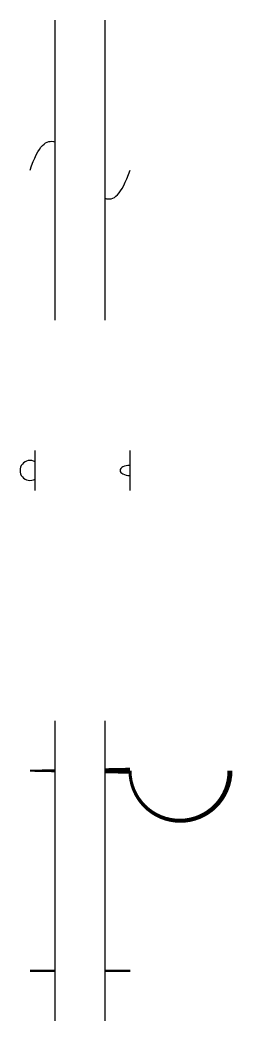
# Model space of a CAD drawing. Header units: millimetres. Extents: x -10 to 203, y -50 to 950.
import ezdxf

# ---------------------------------------------------------------- set-up
doc = ezdxf.new("R2010")
doc.units = ezdxf.units.MM

msp = doc.modelspace()

# ---------------------------------------------------------------- linework, layer by layer
for p, q in [((25, 650), (25, 950)), ((75, 650), (75, 950)), ((5, 480), (5, 520)), ((100, 480), (100, 520)), ((25, -50), (25, 250)), ((75, -50), (75, 250))]:
    msp.add_line(p, q)
at = {"color": 1, "lineweight": 50}
for p, q in [((0, 0), (25, 0)), ((75, 0), (100, 0))]:
    msp.add_line(p, q, dxfattribs=at)
for points in [[(0, 200, 2, 3, 0), (25, 200, 2, 3, 0)], [(75, 200, 5, 6, 0), (100, 200, 3, 5, 1), (200, 200, 3, 5, 0)]]:
    msp.add_lwpolyline(points, format="xyseb")
msp.add_arc((0, 500), 10, 60, 300)
msp.add_ellipse((100, 500), major_axis=(10, 0), ratio=0.5, start_param=1.5708, end_param=4.71239)
for points in [[(0, 800), (8.3, 825), (16.7, 831.2), (25, 828.1)], [(75, 771.9), (83.3, 768.8), (91.7, 775), (100, 800)]]:
    msp.add_open_spline(points, degree=3)

doc.saveas('drawing.dxf')
